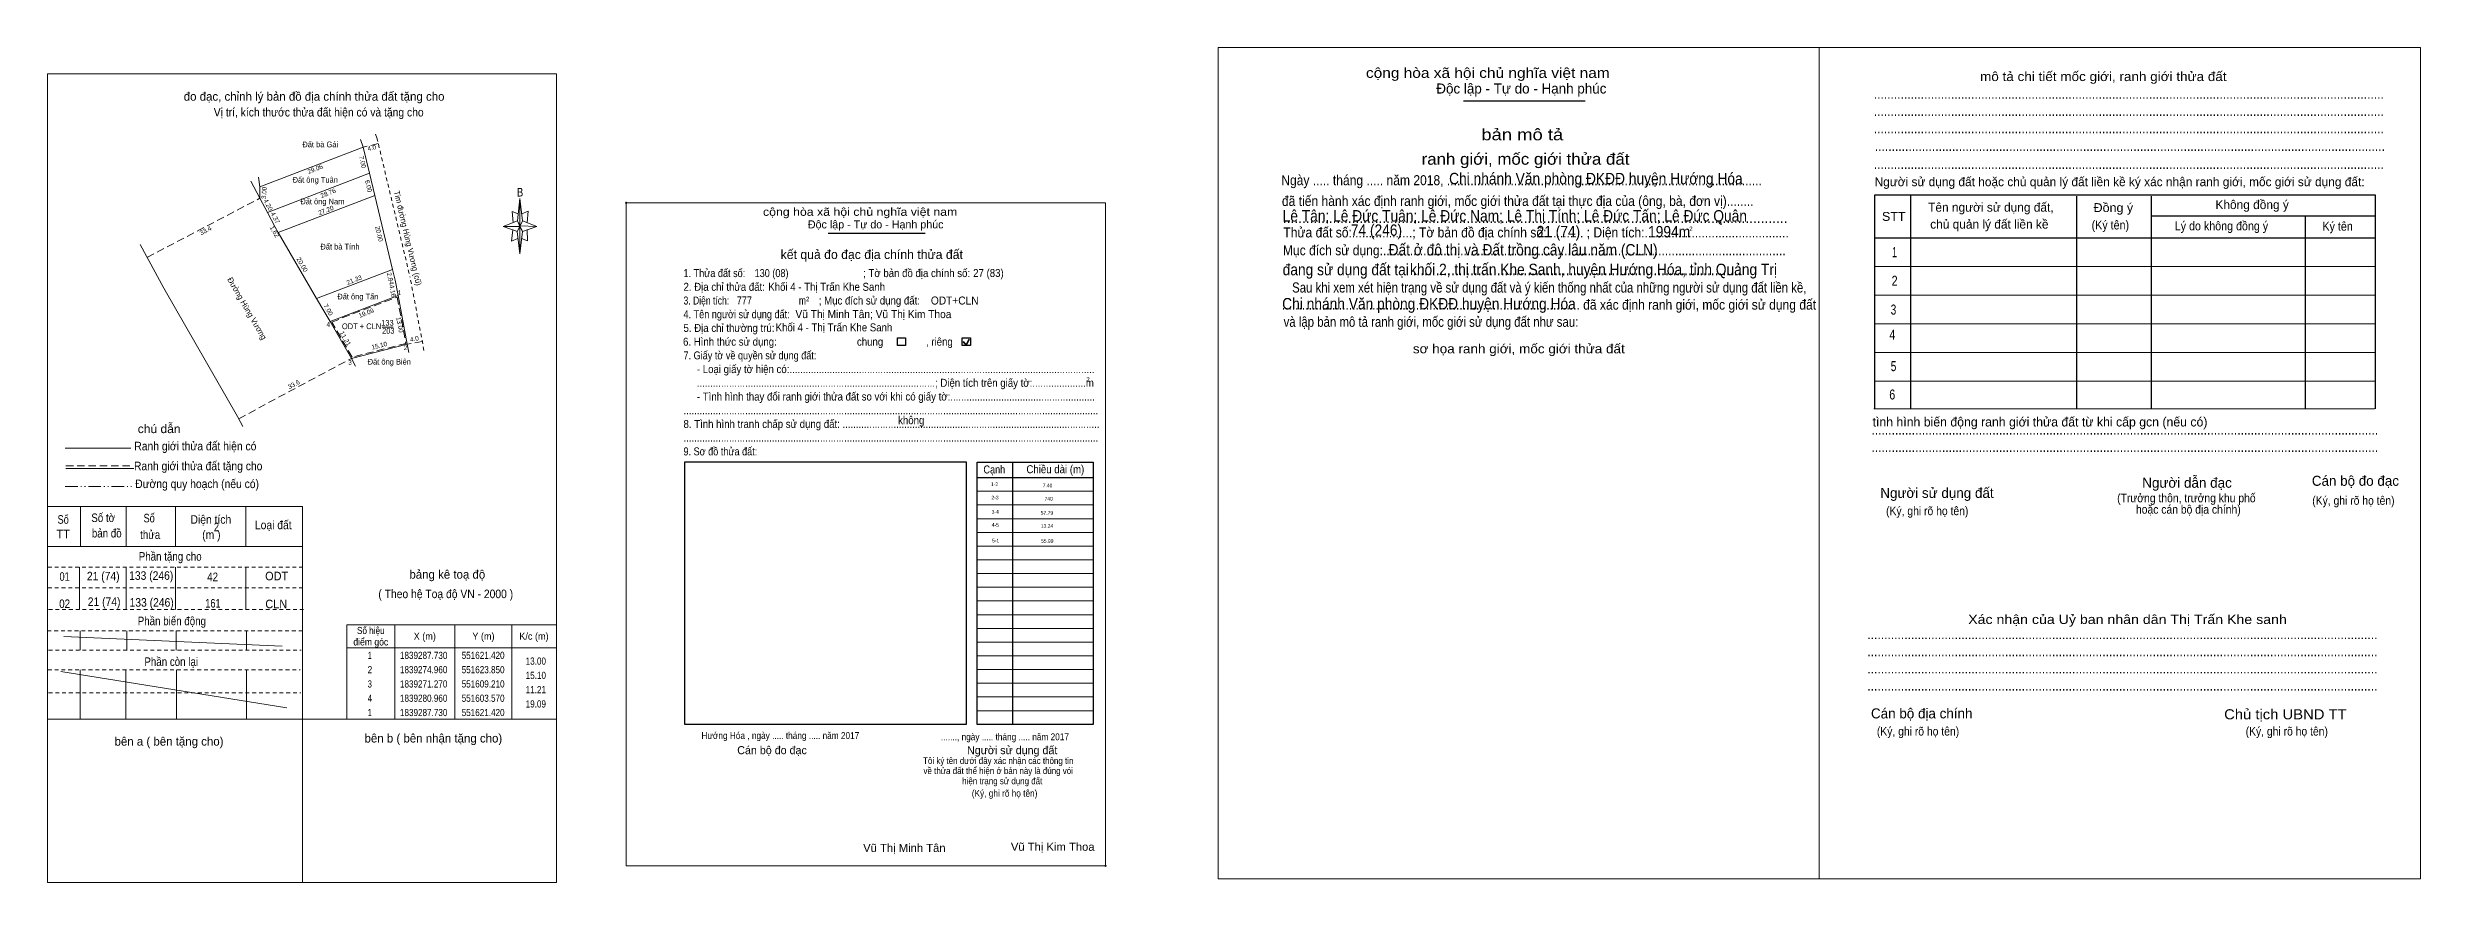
# Model space of a CAD drawing. Header units: metres. Extents: x 551104 to 552288, y 1839210 to 1839429.
# Drawn here: x 551665 to 552288, y 1839210 to 1839429 of the extents above; entities that cross this region are included whole.
import ezdxf
from ezdxf.enums import TextEntityAlignment as Align

# ---------------------------------------------------------------- set-up
doc = ezdxf.new("R2010")
doc.units = ezdxf.units.M
doc.header["$LTSCALE"] = 0.66
doc.header["$PDMODE"] = 32
doc.header["$PDSIZE"] = 0.33
for name, pattern in [('DASH_DOUBLE_DOT', [9.2, 5, -1.2, 0.3, -1.2, 0.3, -1.2]), ('DOTTED', [1.5, 0.3, -1.2]), ('MEDIUM_DASHED', [4.5, 3, -1.5]), ('SHORT_DASHED', [2.7, 1.5, -1.2])]:
    doc.linetypes.add(name, pattern=pattern)
for name, color, linetype, lineweight in [('1', 7, 'DOTTED', 13), ('10', 7, 'Continuous', 13), ('5', 7, 'Continuous', 13), ('63', 7, 'Continuous', 13), ('7', 7, 'Continuous', 13)]:
    doc.layers.add(name, color=color, linetype=linetype, lineweight=lineweight)
for name, color, linetype in [('25', 7, 'Continuous'), ('30', 7, 'Continuous'), ('6', 7, 'Continuous')]:
    doc.layers.add(name, color=color, linetype=linetype)

msp = doc.modelspace()

# ---------------------------------------------------------------- linework, layer by layer
at = {"layer": '1', "linetype": 'Continuous'}
msp.add_line((551665.4, 1839297.86), (551732, 1839297.86), dxfattribs=at)
at = {"layer": '1', "linetype": 'SHORT_DASHED'}
for p, q in [((551665.4, 1839292.46), (551732, 1839292.46)), ((551665.4, 1839287.06), (551732.3, 1839287.06)), ((551665.54, 1839281.36), (551732.44, 1839281.36)), ((551665.24, 1839275.72), (551732.14, 1839275.72)), ((551665.54, 1839270.71), (551731.78, 1839270.71)), ((551665.36, 1839265.55), (551731.59, 1839265.55)), ((551665.54, 1839259.46), (551731.77, 1839259.46))]:
    msp.add_line(p, q, dxfattribs=at)
at = {"layer": '1', "linetype": 'Continuous'}
msp.add_lwpolyline([(551665.26, 1839421.94), (551798.84, 1839421.94), (551798.84, 1839209.69), (551665.26, 1839209.69)], close=True, dxfattribs=at)
at = {"layer": '10', "linetype": 'SHORT_DASHED'}
for p, q in [((551751.69, 1839405.18), (551751.14, 1839406.58)), ((551751.69, 1839405.18), (551760.4, 1839368.57)), ((551764.05, 1839349.3), (551760.4, 1839368.57))]:
    msp.add_line(p, q, dxfattribs=at)
at = {"layer": '10'}
for p, q in [((551720.98, 1839392.28), (551748.11, 1839402.68)), ((551748.11, 1839402.68), (551747.39, 1839404.67)), ((551748.11, 1839402.68), (551749.79, 1839395.88)), ((551721, 1839389.28), (551718.64, 1839393.8)), ((551720.66, 1839394.86), (551720.98, 1839392.28)), ((551722.95, 1839385.56), (551749.79, 1839395.88)), ((551749.79, 1839395.88), (551751.18, 1839390.04)), ((551720.98, 1839392.28), (551721, 1839389.28)), ((551722.95, 1839385.56), (551721, 1839389.28)), ((551725.79, 1839380.28), (551751.18, 1839390.04)), ((551722.95, 1839385.56), (551724.97, 1839381.68)), ((551724.97, 1839381.68), (551725.79, 1839380.28)), ((551725.79, 1839380.28), (551735.87, 1839363.01)), ((551755.81, 1839370.58), (551735.87, 1839363.01)), ((551757.25, 1839363.73), (551739.4, 1839356.96)), ((551759.68, 1839350.96), (551745.04, 1839347.27)), ((551753.07, 1839355.49), (551755.94, 1839355.49)), ((551760.09, 1839348.79), (551759.68, 1839350.96)), ((551746.12, 1839345.25), (551745.04, 1839347.27)), ((551716.5, 1839329.41), (551715.1, 1839332.02)), ((551668.78, 1839265.1), (551728.06, 1839255.56))]:
    msp.add_line(p, q, dxfattribs=at)
at = {"layer": '10', "linetype": 'MEDIUM_DASHED'}
for p, q in [((551752.05, 1839403.65), (551748.11, 1839402.68)), ((551691.36, 1839373.78), (551721, 1839389.28)), ((551763.6, 1839351.7), (551759.68, 1839350.96)), ((551715.43, 1839331.44), (551745.04, 1839347.27))]:
    msp.add_line(p, q, dxfattribs=at)
at = {"layer": '10'}
for points in [[(551751.18, 1839390.04), (551755.81, 1839370.58), (551756.47, 1839367.82)], [(551715.1, 1839332.02), (551695.76, 1839365.66), (551689.53, 1839377.16)], [(551735.87, 1839363.01), (551739.4, 1839356.96), (551745.04, 1839347.27)], [(551759.68, 1839350.96), (551757.25, 1839363.73), (551756.47, 1839367.82)]]:
    msp.add_lwpolyline(points, dxfattribs=at)
at = {"layer": '10', "linetype": 'MEDIUM_DASHED'}
msp.add_lwpolyline([(551757.02, 1839363.32), (551759.33, 1839351.18), (551745.19, 1839347.62), (551739.84, 1839356.81)], close=True, dxfattribs=at)
at = {"layer": '5'}
for p, q in [((551788.56, 1839383.39), (551789.24, 1839389.24)), ((551788.56, 1839380.54), (551784.81, 1839381.89)), ((551789.91, 1839383.39), (551793.66, 1839381.89)), ((551791.11, 1839380.99), (551791.26, 1839378.14)), ((551789.91, 1839380.54), (551789.24, 1839374.69)), ((551791.26, 1839378.14), (551789.68, 1839378.74)), ((551669.9, 1839323.66), (551687.15, 1839323.66)), ((551670.05, 1839318.32), (551687.9, 1839318.32)), ((551665.4, 1839308.36), (551732.16, 1839308.36)), ((551673.88, 1839308.36), (551673.88, 1839297.86)), ((551685.88, 1839308.36), (551685.88, 1839297.86)), ((551698.84, 1839308.36), (551698.84, 1839298.07)), ((551717.3, 1839308.36), (551717.3, 1839297.86)), ((551732.16, 1839308.36), (551732.16, 1839209.69)), ((551673.64, 1839292.46), (551673.64, 1839281.36)), ((551685.88, 1839292.46), (551685.88, 1839281.36)), ((551698.84, 1839292.46), (551698.84, 1839281.36)), ((551717.3, 1839292.46), (551717.3, 1839281.36)), ((551673.8, 1839275.72), (551673.8, 1839270.71)), ((551686.04, 1839275.72), (551686.04, 1839270.71)), ((551699, 1839275.72), (551699, 1839270.71)), ((551717.44, 1839275.72), (551717.44, 1839270.71)), ((551673.84, 1839265.55), (551673.84, 1839252.77)), ((551685.81, 1839265.55), (551685.81, 1839252.77)), ((551699.07, 1839265.55), (551699.07, 1839252.59)), ((551717.49, 1839265.55), (551717.49, 1839252.77)), ((551665.26, 1839252.59), (551798.84, 1839252.59))]:
    msp.add_line(p, q, dxfattribs=at)
at = {"layer": '5', "linetype": 'MEDIUM_DASHED'}
msp.add_line((551670.05, 1839319.07), (551687.75, 1839319.07), dxfattribs=at)
at = {"layer": '5', "linetype": 'DASH_DOUBLE_DOT'}
msp.add_line((551669.9, 1839313.67), (551687.75, 1839313.67), dxfattribs=at)
at = {"layer": '5'}
for points in [[(551789.24, 1839389.24), (551789.91, 1839383.39), (551789.24, 1839381.89)], [(551789.24, 1839381.89), (551784.81, 1839381.89), (551788.56, 1839383.39), (551789.91, 1839380.54), (551793.66, 1839381.89), (551789.24, 1839382.04)], [(551789.24, 1839381.89), (551789.24, 1839374.69), (551788.48, 1839380.54)]]:
    msp.add_lwpolyline(points, close=True, dxfattribs=at)
for points in [[(551789.24, 1839381.89), (551788.56, 1839383.39), (551784.81, 1839381.89)], [(551787.36, 1839380.99), (551787.06, 1839377.99), (551788.71, 1839378.74)], [(551788.78, 1839385.19), (551787.21, 1839385.79), (551787.44, 1839382.94)], [(551789.24, 1839381.89), (551789.91, 1839380.54), (551793.66, 1839381.89)], [(551789.76, 1839385.19), (551791.41, 1839385.94), (551791.11, 1839382.94)]]:
    msp.add_lwpolyline(points, dxfattribs=at)
at = {"layer": '63'}
for p, q in [((551756.39, 1839277.33), (551756.39, 1839252.59)), ((551772.14, 1839277.33), (551772.14, 1839252.59)), ((551787.14, 1839277.33), (551787.14, 1839252.59)), ((551669.57, 1839274.31), (551726.87, 1839271.69)), ((551743.79, 1839271.33), (551798.84, 1839271.33))]:
    msp.add_line(p, q, dxfattribs=at)
msp.add_lwpolyline([(551743.79, 1839277.33), (551798.84, 1839277.33), (551798.84, 1839252.59), (551743.79, 1839252.59)], close=True, dxfattribs=at)
at = {"layer": '7', "lineweight": 25}
for p, q in [((552036.86, 1839414.89), (552068.77, 1839414.89)), ((552154.19, 1839390.06), (552154.19, 1839334.02)), ((552197.72, 1839389.83), (552197.72, 1839334.02)), ((552217.36, 1839389.83), (552217.36, 1839334.02)), ((552217.36, 1839384.64), (552276.21, 1839384.64)), ((552257.77, 1839384.64), (552257.77, 1839334.02)), ((551870.1, 1839380.13), (551895.54, 1839380.13)), ((552144.74, 1839378.92), (552276.21, 1839378.92)), ((551918.52, 1839320.01), (551918.52, 1839251.19)), ((551909.22, 1839315.99), (551939.64, 1839315.99))]:
    msp.add_line(p, q, dxfattribs=at)
at = {"layer": '7'}
for p, q in [((552144.74, 1839371.4), (552276.21, 1839371.4)), ((552144.74, 1839363.87), (552276.21, 1839363.87)), ((552144.74, 1839356.35), (552276.21, 1839356.35)), ((552144.74, 1839348.82), (552276.21, 1839348.82)), ((552144.74, 1839341.3), (552276.21, 1839341.3)), ((552144.51, 1839334.02), (552275.98, 1839334.02)), ((551909.22, 1839312.39), (551939.64, 1839312.39)), ((551909.22, 1839308.79), (551939.64, 1839308.79)), ((551909.22, 1839305.19), (551939.64, 1839305.19)), ((551909.22, 1839301.59), (551939.64, 1839301.59)), ((551909.22, 1839297.99), (551939.64, 1839297.99)), ((551909.22, 1839294.39), (551939.64, 1839294.39)), ((551909.22, 1839290.79), (551939.64, 1839290.79)), ((551909.22, 1839287.19), (551939.64, 1839287.19)), ((551909.22, 1839283.59), (551939.64, 1839283.59)), ((551909.22, 1839279.99), (551939.64, 1839279.99)), ((551909.22, 1839276.39), (551939.64, 1839276.39)), ((551909.22, 1839272.79), (551939.64, 1839272.79)), ((551909.22, 1839269.19), (551939.64, 1839269.19)), ((551909.22, 1839265.59), (551939.64, 1839265.59)), ((551909.22, 1839261.99), (551939.64, 1839261.99)), ((551909.22, 1839258.39), (551939.64, 1839258.39)), ((551909.22, 1839254.79), (551939.64, 1839254.79))]:
    msp.add_line(p, q, dxfattribs=at)
at = {"layer": '7', "lineweight": 35}
for p, q in [((551905.58, 1839351.69), (551906.3, 1839350.76)), ((551906.3, 1839350.76), (551907.17, 1839352.32))]:
    msp.add_line(p, q, dxfattribs=at)
at = {"layer": '7'}
for points in [[(551972.45, 1839428.87), (552130.23, 1839428.87), (552130.23, 1839210.64), (551972.45, 1839210.64)], [(552130.24, 1839428.87), (552288.02, 1839428.87), (552288.02, 1839210.64), (552130.24, 1839210.64)], [(552130.24, 1839428.87), (552288.02, 1839428.87), (552288.02, 1839210.64), (552130.24, 1839210.64)], [(551817.11, 1839388.11), (551942.91, 1839388.11), (551942.91, 1839214.11), (551817.11, 1839214.11)]]:
    msp.add_lwpolyline(points, close=True, dxfattribs=at)
at = {"layer": '7', "lineweight": 25}
msp.add_lwpolyline([(552276.21, 1839334.02), (552276.21, 1839390.06), (552144.74, 1839390.06), (552144.74, 1839334.02)], dxfattribs=at)
for points in [[(551888.3, 1839352.62), (551890.46, 1839352.62), (551890.46, 1839350.61), (551888.3, 1839350.61)], [(551905.3, 1839352.62), (551907.46, 1839352.62), (551907.46, 1839350.61), (551905.3, 1839350.61)], [(551832.54, 1839320.13), (551906.34, 1839320.13), (551906.34, 1839251.19), (551832.54, 1839251.19)], [(551909.22, 1839320.01), (551939.64, 1839320.01), (551939.64, 1839251.19), (551909.22, 1839251.19)]]:
    msp.add_lwpolyline(points, close=True, dxfattribs=at)
at = {"layer": '7'}
for p in [(551817.11, 1839388.11), (551942.91, 1839214.11)]:
    msp.add_point(p, dxfattribs=at)

# ---------------------------------------------------------------- texts
at = {"layer": '1', "width": 0.8}
msp.add_text('2', height=2.25, dxfattribs=at).set_placement((551709.595, 1839301.91), align=Align.CENTER)
at = {"layer": '1'}
for s, height, width, p in [('Hướng Hóa , ngày ..... tháng ..... năm 2017', 1.8, 0.9, (551836.88, 1839247.37)), ('Vũ Thị Minh Tân', 2.1, 1.05, (551879.31, 1839217.73)), ('Vũ Thị Kim Thoa', 2.1, 1.05, (551918.08, 1839218.03))]:
    msp.add_text(s, height=height, dxfattribs=dict(at, width=width)).set_placement(p)
at = {"layer": '10'}
for s, width, p in [('Đất bà Gái', 0.9, (551736.82, 1839402.67)), ('Đất ông Tuân', 0.9, (551735.515, 1839393.39)), ('Đất ông Nam', 0.9, (551737.39, 1839387.69)), ('Đất bà Tính', 0.9, (551742.005, 1839375.84)), ('Đất ông Tấn', 0.9, (551746.705, 1839362.74)), ('ODT + CLN', 0.95, (551747.67, 1839354.94)), ('133', 0.85, (551754.465, 1839355.85)), ('203', 0.85, (551754.685, 1839353.75)), ('Đất ông Biên', 0.9, (551754.95, 1839345.64))]:
    msp.add_text(s, height=1.5, dxfattribs=dict(at, width=width)).set_placement(p, align=Align.CENTER)
for s, height, rotation, width, p in [('7.00', 1.2, 283.878, 0.95, (551747.3597, 1839398.6639)), ('6.00', 1.2, 283.388, 0.95, (551748.9354, 1839392.3389)), ('3.00', 1.2, 86.355, 0.9, (551722.678, 1839390.6719)), ('Tim đường Hùng Vương (cũ)', 1.5, 283.383, 0.9, (551759.0676, 1839378.6436)), ('20.00', 1.2, 283.383, 0.95, (551751.7169, 1839379.8139)), ('2.84', 1.2, 283.449, 0.95, (551754.6568, 1839368.0695)), ('4.16', 1.2, 280.797, 0.95, (551755.2732, 1839364.8674)), ('13.00', 1.2, 280.774, 0.9, (551757.1278, 1839355.9722)), ('15.10', 1.2, 14.147, 0.95, (551752.4684, 1839350.0534)), ('4.0', 1.2, 10.69, 0.95, (551761.6387, 1839351.808))]:
    msp.add_text(s, height=height, rotation=rotation, dxfattribs=dict(at, width=width)).set_placement(p, align=Align.CENTER)
for s, height, rotation, p in [('4.0', 1.2, 13.831, (551750.4816, 1839401.9438)), ('29.06', 1.2, 20.974, (551735.7102, 1839396.4154)), ('4.20', 1.2, 297.663, (551722.6313, 1839387.2986)), ('27.20', 1.2, 21.032, (551738.5447, 1839385.5793)), ('28.76', 1.2, 21.032, (551739.1197, 1839390.0874)), ('33.4', 1.2, 27.607, (551706.997, 1839380.2824)), ('1.62', 1.2, 300.358, (551724.3162, 1839380.2282)), ('4.37', 1.2, 297.502, (551724.499, 1839383.8921)), ('Đường Hùng Vương', 1.5, 299.895, (551716.9747, 1839359.9938)), ('20.00', 1.2, 300.271, (551731.565, 1839371.5625)), ('21.33', 1.2, 21.032, (551745.9547, 1839367.2877)), ('7.00', 1.2, 300.262, (551738.4263, 1839359.7324)), ('19.09', 1.2, 21.032, (551749.1147, 1839358.6254)), ('11.21', 1.2, 300.201, (551742.9004, 1839352.1768)), ('33.6', 1.2, 28.13, (551730.1671, 1839339.9143))]:
    msp.add_text(s, height=height, rotation=rotation, dxfattribs=at).set_placement(p, align=Align.CENTER)
for s, width, p in [(' 1', 0.75, (551758.06, 1839363.88)), (' 4', 0.85, (551739.4, 1839355.54)), (' 2', 0.85, (551759.68, 1839349.44)), (' 3', 0.8, (551745.1, 1839345.57))]:
    msp.add_text(s, height=1.25, dxfattribs=dict(at, width=width)).set_placement(p, align=Align.RIGHT)
at = {"layer": '25', "width": 0.9}
for s, p in [('Chi nhánh Văn phòng ĐKĐĐ huyện Hướng Hóa', (552033.08, 1839392.96)), ('Đất ở đô thị và Đất trồng cây lâu năm (CLN)', (552017.2, 1839374.27)), ('Chi nhánh Văn phòng ĐKĐĐ huyện Hướng Hóa', (551989.28, 1839360.11))]:
    msp.add_text(s, height=3, dxfattribs=at).set_placement(p)
at = {"layer": '30'}
for s, width, p in [('1-2', 0.85, (551914.71, 1839313.73)), ('7.40', 0.85, (551928.96, 1839313.43)), ('2-3', 0.85, (551914.85, 1839310.25)), ('3-4', 0.85, (551914.91, 1839306.53)), ('57.79', 0.85, (551929.17, 1839306.23)), ('740', 0.85, (551929.1, 1839309.95)), ('4-5', 0.85, (551914.93, 1839303.08)), ('5-1', 0.8, (551915.01, 1839298.97)), ('13.24', 0.85, (551929.19, 1839302.81)), ('55.99', 0.85, (551929.25, 1839298.85))]:
    msp.add_text(s, height=0.9599, dxfattribs=dict(at, width=width)).set_placement(p, align=Align.RIGHT)
at = {"layer": '5'}
for s, p in [('đo đạc, chỉnh lý bản đồ địa chính thửa đất tặng cho', (551735.215, 1839414.89)), ('bảng kê toạ độ', (551770.18, 1839289.45)), ('bên a ( bên tặng cho)', (551697.14, 1839245.63)), ('bên b ( bên nhận tặng cho)', (551766.52, 1839246.44))]:
    msp.add_text(s, height=2.25, dxfattribs=at).set_placement(p, align=Align.CENTER)
for s, width, p in [('Vị trí, kích thước thửa đất hiện có và tặng cho', 0.9, (551736.425, 1839410.75)), ('B', 0.85, (551789.265, 1839389.75)), ('Ranh giới thửa đất hiện có ', 0.9, (551704.43, 1839323.12)), ('chú dẫn', 1.05, (551694.555, 1839327.65)), ('Ranh giới thửa đất tặng cho', 0.9, (551704.8, 1839317.9)), ('Đường quy hoạch (nếu có)', 0.9, (551704.51, 1839313.22)), ('Số', 0.8, (551669.365, 1839303.86)), ('Số tờ', 0.85, (551679.865, 1839304.31)), ('Số', 0.8, (551691.925, 1839304.22)), ('Diện tích', 0.9, (551708.13, 1839303.86)), ('TT', 0.95, (551669.355, 1839300.02)), ('bản đồ', 0.85, (551680.8, 1839300.26)), ('thửa', 0.85, (551692.19, 1839299.87)), ('(m )', 0.9, (551708.255, 1839299.87)), ('Loại đất', 0.9, (551724.505, 1839302.42)), ('Phần tặng cho', 0.85, (551697.45, 1839294.17)), ('01', 0.8, (551669.74, 1839288.88)), ('21 (74)', 0.9, (551679.88, 1839288.99)), ('133 (246)', 0.9, (551692.465, 1839289.14)), ('42', 0.85, (551708.585, 1839288.79)), ('ODT', 0.95, (551725.39, 1839289.01)), ('02', 0.85, (551669.745, 1839281.74)), ('21 (74)', 0.9, (551680.11, 1839282.28)), ('133 (246)', 0.9, (551692.585, 1839282.09)), ('161', 0.8, (551708.665, 1839281.86)), ('CLN', 0.95, (551725.29, 1839281.68)), ('( Theo hệ Toạ độ VN - 2000 )', 0.9, (551769.765, 1839284.33)), ('Phần biến động', 0.85, (551697.89, 1839277.22)), ('Phần còn lại', 0.85, (551697.715, 1839266.54))]:
    msp.add_text(s, height=2.25, dxfattribs=dict(at, width=width)).set_placement(p, align=Align.CENTER)
at = {"layer": '6'}
for s, height, width, p in [('Lê Tân; Lê Đức Tuân; Lê Đức Nam; Lê Thị Tính; Lê Đức Tấn; Lê Đức Quân', 3, 0.9, (551989.4, 1839383.18)), ('ODT+CLN', 2.1, 0.95, (551897.08, 1839361.4)), ('Vũ Thị Minh Tân; Vũ Thị Kim Thoa', 2.1, 0.95, (551861.54, 1839357.83))]:
    msp.add_text(s, height=height, dxfattribs=dict(at, width=width)).set_placement(p)
at = {"layer": '63'}
for s, width, p in [('Số hiệu', 0.85, (551750.095, 1839274.91)), ('X (m)', 0.95, (551764.265, 1839273.41)), ('Y (m)', 0.95, (551779.655, 1839273.41)), ('K/c (m)', 0.95, (551792.915, 1839273.41)), ('điểm góc', 0.9, (551750.095, 1839271.91)), (' 1', 0.75, (551749.56, 1839268.38)), ('1839287.730', 0.85, (551763.97, 1839268.38)), ('551621.420', 0.85, (551779.575, 1839268.38)), (' 3', 0.8, (551749.55, 1839260.88)), (' 2', 0.85, (551749.58, 1839264.63)), ('1839274.960', 0.85, (551763.97, 1839264.63)), ('1839271.270', 0.85, (551763.97, 1839260.88)), ('551623.850', 0.85, (551779.575, 1839264.63)), ('551609.210', 0.85, (551779.575, 1839260.88)), (' 4', 0.85, (551749.565, 1839257.13)), ('1839280.960', 0.85, (551763.97, 1839257.13)), ('551603.570', 0.85, (551779.575, 1839257.13)), (' 1', 0.75, (551749.56, 1839253.38)), ('1839287.730', 0.85, (551763.97, 1839253.38)), ('551621.420', 0.85, (551779.575, 1839253.38))]:
    msp.add_text(s, height=1.875, dxfattribs=dict(at, width=width)).set_placement(p, align=Align.CENTER)
at = {"layer": '63', "width": 0.85}
for s, p in [('13.00', (551796.07, 1839266.88)), ('15.10', (551796.07, 1839263.13)), ('11.21', (551796.07, 1839259.38)), ('19.09', (551796.07, 1839255.63))]:
    msp.add_text(s, height=1.875, dxfattribs=at).set_placement(p, align=Align.RIGHT)
at = {"layer": '7'}
for s, height, width, p in [('cộng hòa xã hội chủ nghĩa việt nam', 2.634, 1.15, (552011.26, 1839420.89)), ('........................................................................................................................................................', 2.634, 0.9, (552144.52, 1839415.4)), ('........................................................................................................................................................', 2.634, 0.9, (552144.52, 1839410.9)), ('........................................................................................................................................................', 2.634, 0.9, (552144.52, 1839406.37)), ('........................................................................................................................................................', 2.634, 0.9, (552144.81, 1839401.69)), ('Ngày ..... tháng ..... năm 2018, ..............................................................................................', 2.63, 0.9, (551989.04, 1839392.72)), ('........................................................................................................................................................', 2.634, 0.9, (552144.52, 1839397.01)), ('cộng hòa xã hội chủ nghĩa việt nam', 2.1, 1.15, (551853.02, 1839384.68)), (' đã tiến hành xác định ranh giới, mốc giới thửa đất tại thực địa của (ông, bà, đơn vị)........', 2.634, 0.9, (551988.32, 1839387.26)), ('Đồng ý', 2.333, 1.05, (552202.22, 1839385.67)), ('Thửa đất số:..................; Tờ bản đồ địa chính số:........... ; Diện tích:...........................................', 2.634, 0.9, (551989.58, 1839379.01)), ('....................................................................................................................................', 3, 0.9, (551989.46, 1839382.76)), ('74 (246)', 3, 0.9, (552007.29, 1839379.43)), ('21 (74)', 3, 0.9, (552056.04, 1839379.04)), ('1994m', 3, 0.9, (552085.3, 1839379.01)), ('2', 1.2, 0.8, (552096.1, 1839380.66)), ('STT', 2.333, 1.05, (552146.68, 1839383.36)), ('(Ký tên)', 2.333, 0.9, (552201.7, 1839381.11)), ('Lý do không đồng ý', 2.333, 0.9, (552223.52, 1839380.87)), ('Ký tên', 2.333, 0.9, (552262.28, 1839380.78)), ('Mục đích sử dụng:........................................................................................................................', 2.634, 0.9, (551989.46, 1839374.33)), ('1. Thửa đất số:', 2.1, 0.85, (551832.16, 1839368.6)), ('130 (08)', 2.1, 0.85, (551850.82, 1839368.6)), ('; Tờ bản đồ địa chính số:', 2.1, 0.9, (551879.3, 1839368.6)), ('27 (83)', 2.1, 0.9, (551908.18, 1839368.63)), ('đang sử dụng đất tại ......................................................................................', 3, 0.9, (551989.4, 1839369.08)), ('khối 2, thị trấn Khe Sanh, huyện Hướng Hóa, tỉnh Quảng Trị', 3, 0.9, (552022.82, 1839369.11)), ('3. Diện tích:', 2.1, 0.8, (551832.16, 1839361.4)), ('2. Địa chỉ thửa đất:', 2.1, 0.9, (551832.16, 1839365)), ('777', 2.1, 0.85, (551846.14, 1839361.43)), ('Khối 4 - Thị Trấn Khe Sanh', 2.1, 0.9, (551854.42, 1839365)), ('m', 2.1, 0.8, (551862.44, 1839361.4)), ('2', 1.2, 0.8, (551864.32, 1839362.24)), ('; Mục đích sử dụng đất:', 2.1, 0.9, (551867.66, 1839361.4)), ('......................................................................................... đã xác định ranh giới, mốc giới sử dụng đất', 2.628, 0.9, (551989.18, 1839360.05)), ('Sau khi xem xét hiện trạng về sử dụng đất và ý kiến thống nhất của những người sử dụng đất liền kề,', 2.634, 0.85, (551991.88, 1839364.55)), ('4. Tên người sử dụng đất:', 2.1, 0.85, (551832.16, 1839357.8)), ('5. Địa chỉ thường trú:', 2.1, 0.9, (551832.16, 1839354.2)), ('Khối 4 - Thị Trấn Khe Sanh', 2.1, 0.9, (551856.33, 1839354.35)), (' và lập bản mô tả ranh giới, mốc giới sử dụng đất như sau:', 2.634, 0.85, (551988.82, 1839355.55)), ('6. Hình thức sử dụng:', 2.1, 0.9, (551832.04, 1839350.6)), ('chung                , riêng', 2.1, 0.9, (551877.68, 1839350.6)), ('7. Giấy tờ về quyền sử dụng đất:', 2.1, 0.85, (551832.16, 1839347)), ('     - Loại giấy tờ hiện có:..................................................................................................................', 2.1, 0.9, (551832.16, 1839343.4)), ('     - Tình hình thay đổi ranh giới thửa đất so với khi có giấy tờ:......................................................', 2.1, 0.9, (551832.16, 1839336.2)), ('     .........................................................................................; Diện tích trên giấy tờ:....................m', 2.1, 0.9, (551832.16, 1839339.8)), ('2', 1.2, 0.8, (551937.88, 1839341.12)), ('8. Tình hình tranh chấp sử dụng đất: ................................................................................................', 2.1, 0.9, (551832.16, 1839329)), ('...........................................................................................................................................................', 2.1, 0.9, (551832.16, 1839332.6)), ('không', 2.1, 0.9, (551888.48, 1839329.99)), ('...........................................................................................................................................................', 2.1, 0.9, (551832.16, 1839325.4)), ('.......................................................................................................................................................', 2.634, 0.9, (552143.92, 1839327.23)), ('9. Sơ đồ thửa đất:', 2.1, 0.85, (551832.16, 1839321.8)), ('Cạnh', 2.1, 0.85, (551910.88, 1839317.06)), ('Chiều dài (m)', 2.1, 0.9, (551922.16, 1839317.12)), ('.......................................................................................................................................................', 2.634, 0.9, (552143.92, 1839322.7)), ('(Ký, ghi rõ họ tên)', 2.258, 0.9, (552147.76, 1839306.11)), ('(Ký, ghi rõ họ tên)', 2.258, 0.9, (552259.6, 1839308.84)), ('........................................................................................................................................................', 2.634, 0.9, (552142.84, 1839273.59)), ('........................................................................................................................................................', 2.634, 0.9, (552142.84, 1839269.06)), ('........................................................................................................................................................', 2.634, 0.9, (552142.84, 1839264.56)), ('........................................................................................................................................................', 2.634, 0.9, (552142.84, 1839260.06)), ('(Ký, ghi rõ họ tên)', 2.258, 0.9, (552145.34, 1839248.27)), ('Chủ tịch UBND TT', 2.64, 1.1, (552236.48, 1839252.53)), ('(Ký, ghi rõ họ tên)', 2.258, 0.9, (552242.12, 1839248.27)), ('......., ngày ..... tháng ..... năm 2017', 1.8, 0.9, (551899.72, 1839247.04)), ('(Ký, ghi rõ họ tên)', 1.8, 0.9, (551907.82, 1839232.22))]:
    msp.add_text(s, height=height, dxfattribs=dict(at, width=width)).set_placement(p)
for s, height, p in [('Độc lập - Tự do - Hạnh phúc', 2.634, (552029.72, 1839416.78)), ('Người sử dụng đất hoặc chủ quản lý đất liền kề ký xác nhận ranh giới, mốc giới sử dụng đất:', 2.333, (552144.74, 1839392.45)), ('Tên người sử dụng đất,', 2.333, (552158.8, 1839385.76)), ('Không đồng ý', 2.333, (552234.2, 1839386.45)), ('Độc lập - Tự do - Hạnh phúc', 2.1, (551864.8, 1839381.38)), ('chủ quản lý đất liền kề', 2.333, (552159.34, 1839381.32)), ('tình hình biến động ranh giới thửa đất từ khi cấp gcn (nếu có)', 2.408, (552144.22, 1839329.39)), ('Người sử dụng đất', 2.634, (552146.24, 1839310.64)), ('Người dẫn đạc', 2.64, (552214.98, 1839313.31)), ('Cán bộ đo đạc', 2.628, (552259.5, 1839313.82)), ('Cán bộ địa chính', 2.634, (552143.8, 1839252.77)), ('Cán bộ đo đạc', 2.1, (551846.26, 1839243.38)), ('Người sử dụng đất', 2.1, (551906.56, 1839243.38))]:
    msp.add_text(s, height=height, dxfattribs=at).set_placement(p)
for s, height, width, p in [('mô tả chi tiết mốc giới, ranh giới thửa đất', 2.408, 1.1, (552204.775, 1839420.05)), ('bản mô tả', 3.01, 1.2, (552052.285, 1839404.51)), ('ranh giới, mốc giới thửa đất', 3.01, 1.1, (552053.135, 1839398.09)), ('1', 2.634, 0.65, (552149.985, 1839373.82)), ('2', 2.634, 0.8, (552150, 1839366.32)), ('3', 2.634, 0.75, (552149.7, 1839358.76)), ('sơ họa ranh giới, mốc giới thửa đất', 2.408, 1.1, (552051.37, 1839348.59)), ('4', 2.634, 0.8, (552149.41, 1839352.19)), ('5', 2.634, 0.75, (552149.715, 1839343.91)), ('6', 2.634, 0.8, (552149.38, 1839336.47)), ('(Trưởng thôn, trưởng khu phố', 2.257, 0.9, (552226.57, 1839309.5)), ('hoặc cán bộ địa chính)', 2.257, 0.9, (552227.08, 1839306.5)), ('Xác nhận của Uỷ ban nhân dân Thị Trấn Khe sanh', 2.415, 1.15, (552211.12, 1839277.55)), ('Tôi ký tên dưới đây xác nhận các thông tin', 1.735, 0.9, (551914.76, 1839240.8)), ('về thửa đất thể hiện ở bản này là đúng vói', 1.735, 0.9, (551914.75, 1839238.16)), ('hiện trạng sử dụng đất', 1.735, 0.9, (551915.82, 1839235.49))]:
    msp.add_text(s, height=height, dxfattribs=dict(at, width=width)).set_placement(p, align=Align.CENTER)
for s, height, p in [('kết quả đo đạc địa chính thửa đất', 2.4, (551881.57, 1839373.34)), ('.', 0.6001, (551942.9105, 1839213.8))]:
    msp.add_text(s, height=height, dxfattribs=at).set_placement(p, align=Align.CENTER)

doc.saveas('drawing.dxf')
